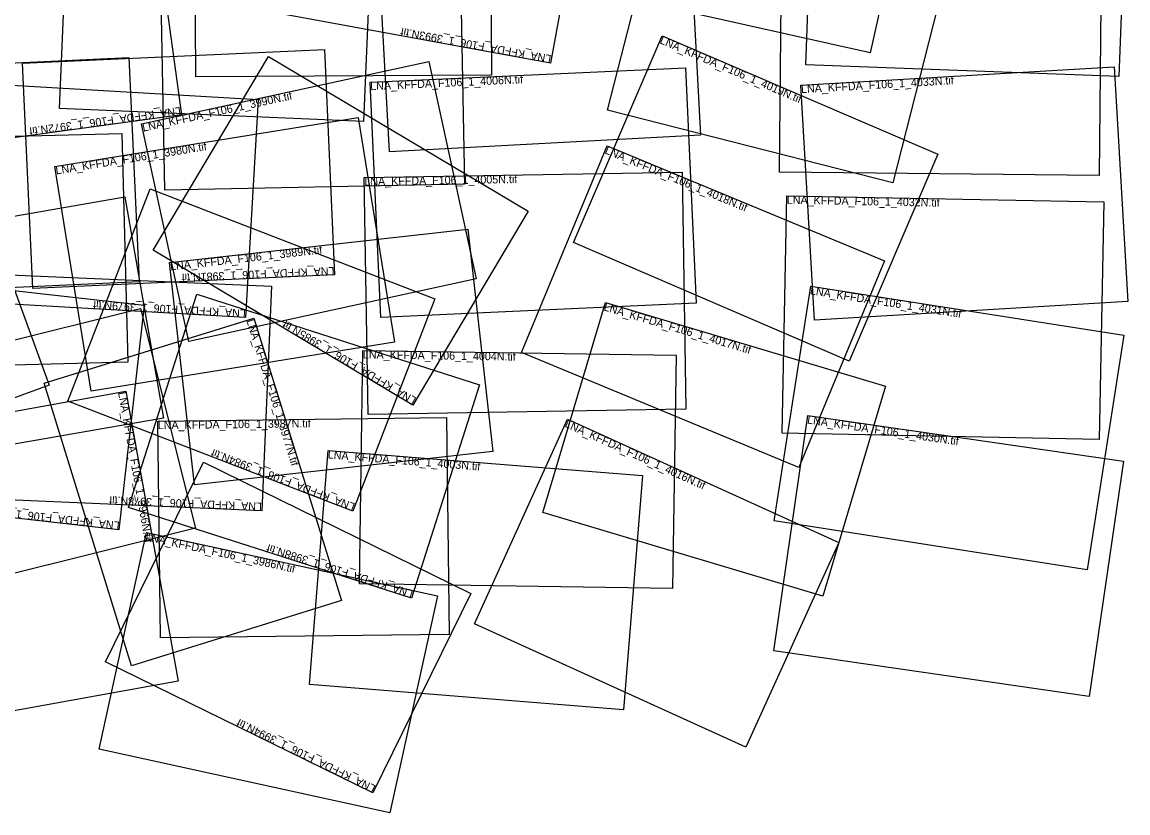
# Model space of a CAD drawing. Extents: x 453945 to 468152, y 259313 to 273560.
# Drawn here: x 460878 to 467786, y 259313 to 264252 of the extents above; entities that cross this region are included whole.
import ezdxf

# ---------------------------------------------------------------- set-up
doc = ezdxf.new("R2010")
doc.units = 0
doc.layers.add('Default', color=7, linetype='Continuous')

msp = doc.modelspace()

# ---------------------------------------------------------------- linework, layer by layer
at = {"layer": 'Default'}
for points in [[(464356.1, 264469.3), (464662.1, 265827.2), (466481.3, 265417.2), (466175.3, 264059.3)], [(464430.3, 265368.6), (464178.1, 263995.4), (462336.4, 264333.7), (462588.7, 265706.9)], [(465773.7, 263984.9), (465828.2, 265451.7), (467785.2, 265379), (467730.7, 263912.2)], [(461963.1, 263910), (461954.7, 265289.5), (463802.9, 265300.9), (463811.4, 263921.4)], [(461111.4, 263712.6), (461172.1, 265131.3), (463070.4, 265050.1), (463009.7, 263631.5)], [(461682.7, 265071.1), (461873.1, 263673), (460013.3, 263419.6), (459822.9, 264817.8)], [(464536.2, 263702), (464874.2, 265027.7), (466654.9, 264573.7), (466316.9, 263247.9)], [(463172.3, 263441.7), (463094.7, 264891.7), (465039.3, 264995.8), (465116.9, 263545.8)], [(465608.9, 263313.9), (465624.3, 264811.5), (467622.5, 264791), (467607.1, 263293.4)], [(461770.5, 263202.7), (461742.3, 264617), (463614.6, 264654.3), (463642.7, 263240)], [(464322.1, 262874.7), (464877, 264167.3), (466599.8, 263427.8), (466044.9, 262135.1)], [(462766.3, 264080.4), (462830.2, 262673.1), (460944.9, 262587.4), (460880.9, 263994.7)], [(459753.3, 262543.6), (459688.2, 263944.3), (461544.2, 264030.5), (461609.3, 262629.9)], [(461919.5, 262257.9), (461624.1, 263616.2), (463419.5, 264006.6), (463714.8, 262648.3)], [(464040.2, 263070.3), (463319.6, 261860.4), (461696.9, 262826.9), (462417.5, 264036.8)], [(463119, 262406.9), (463051.5, 263876.5), (465022.4, 263967), (465089.9, 262497.4)], [(465828.8, 262391.3), (465742.8, 263858.4), (467700.4, 263973.2), (467786.4, 262506)], [(462352.3, 263768.9), (462273.7, 262406.4), (460446.4, 262511.8), (460525, 263874.3)], [(461310.1, 261947.2), (461083.1, 263349.4), (462976.5, 263655.9), (463203.5, 262253.7)], [(459620.5, 262078.9), (459583.8, 263508.1), (461501.3, 263557.3), (461538, 262128.2)], [(463998.2, 262188.6), (464533.6, 263479.6), (466265.6, 262761.2), (465730.2, 261470.3)], [(463040, 261801), (463015.7, 263281.2), (465001, 263313.8), (465025.3, 261833.6)], [(459359.8, 261367.6), (458901.8, 262619.5), (460589.7, 263237), (461047.7, 261985)], [(459929.2, 261459.6), (459688.6, 262842.5), (461520.1, 263161.2), (461760.8, 261778.4)], [(463456.6, 262523.9), (462943.9, 261197), (461164.3, 261884.6), (461677, 263211.5)], [(465626.9, 261684.3), (465656.1, 263168), (467635.7, 263129), (467606.5, 261645.3)], [(461955.2, 261361.3), (461799.7, 262750.2), (463662.4, 262958.7), (463817.9, 261569.9)], [(461641, 262483.1), (461483.1, 261081.1), (459569.7, 261296.6), (459727.6, 262698.5)], [(462435.3, 262603.6), (462375, 261199.7), (460497.8, 261280.3), (460558.1, 262684.2)], [(465576.6, 261136.3), (465805.6, 262601.9), (467761.1, 262296.4), (467532.1, 260830.8)], [(463736.5, 261987.3), (463309.7, 260654), (461542.1, 261219.8), (461968.9, 262553.1)], [(460120.9, 260632.6), (459778.6, 262004.3), (461618.2, 262463.4), (461960.5, 261091.8)], [(464130.7, 261189.1), (464522.2, 262500.3), (466271.6, 261978), (465880.1, 260666.8)], [(461014.6, 261996), (462326.2, 262402.7), (462873.4, 260638.3), (461561.7, 260231.5)], [(462985.9, 260742.9), (463007.5, 262201.7), (464963.9, 262172.7), (464942.3, 260714)], [(460187.7, 261705.9), (461526.2, 261947.2), (461852.9, 260135.6), (460514.4, 259894.2)], [(461741.5, 260405.6), (461725.1, 261759.4), (463529.4, 261781.3), (463545.8, 260427.5)], [(463703.6, 260493), (464284.6, 261771.8), (465981.3, 261000.8), (465400.2, 259722)], [(465574.8, 260325.1), (465787.7, 261794.7), (467758.1, 261509.2), (467545.2, 260039.6)], [(462672.6, 260113.5), (462790.1, 261577.1), (464753, 261419.5), (464635.4, 259955.9)], [(463680.6, 260682.5), (463069.2, 259437), (461398.8, 260257), (462010.2, 261502.5)], [(461358.8, 259710), (461655.2, 261064.9), (463472.3, 260667.4), (463176, 259312.5)]]:
    msp.add_lwpolyline(points, close=True, dxfattribs=at)

# ---------------------------------------------------------------- texts
for s, rotation, p in [('LNA_KFFDA_F106_1_3993N.tif', 169.59015, (464187.1, 264044.6)), ('LNA_KFFDA_F106_1_4019N.tif', 336.76756, (464857.3, 264121.4)), ('LNA_KFFDA_F106_1_4006N.tif', 2.62955, (463053.8, 263826.5)), ('LNA_KFFDA_F106_1_4033N.tif', 3.35434, (465745.8, 263808.5)), ('LNA_KFFDA_F106_1_3990N.tif', 12.26648, (461634.8, 263567.4)), ('LNA_KFFDA_F106_1_3972N.tif', 187.7567, (461866.4, 263722.5)), ('LNA_KFFDA_F106_1_3980N.tif', 9.19387, (461091.1, 263300.1)), ('LNA_KFFDA_F106_1_4018N.tif', 337.47512, (464514.4, 263433.4)), ('LNA_KFFDA_F106_1_4005N.tif', 0.94008, (463016.6, 263231.2)), ('LNA_KFFDA_F106_1_4032N.tif', 358.87149, (465655.1, 263118)), ('LNA_KFFDA_F106_1_3989N.tif', 6.38857, (461805.2, 262700.5)), ('LNA_KFFDA_F106_1_3981N.tif', 182.60177, (462827.9, 262723)), ('LNA_KFFDA_F106_1_4031N.tif', 351.11984, (465797.9, 262552.5)), ('LNA_KFFDA_F106_1_3979N.tif', 176.69927, (462276.6, 262456.3)), ('LNA_KFFDA_F106_1_4017N.tif', 343.37673, (464507.9, 262452.4)), ('LNA_KFFDA_F106_1_3977N.tif', 287.22833, (462278.5, 262387.9)), ('LNA_KFFDA_F106_1_3985N.tif', 149.22267, (463345.1, 261903.4)), ('LNA_KFFDA_F106_1_4004N.tif', 359.15203, (463006.7, 262151.7)), ('LNA_KFFDA_F106_1_3966N.tif', 280.22117, (461477, 261938.3)), ('LNA_KFFDA_F106_1_3987N.tif', 0.69497, (461725.7, 261709.4)), ('LNA_KFFDA_F106_1_4016N.tif', 335.56276, (464264, 261726.3)), ('LNA_KFFDA_F106_1_4030N.tif', 351.75679, (465780.6, 261745.2)), ('LNA_KFFDA_F106_1_3984N.tif', 158.87331, (462961.9, 261243.6)), ('LNA_KFFDA_F106_1_4003N.tif', 355.40909, (462786.1, 261527.2)), ('LNA_KFFDA_F106_1_3978N.tif', 177.54135, (462377.1, 261249.7)), ('LNA_KFFDA_F106_1_3968N.tif', 173.57496, (461488.7, 261130.8)), ('LNA_KFFDA_F106_1_3986N.tif', 347.66179, (461644.5, 261016)), ('LNA_KFFDA_F106_1_3988N.tif', 162.24954, (463324.9, 260701.6)), ('LNA_KFFDA_F106_1_3994N.tif', 153.85279, (463091.2, 259481.9))]:
    msp.add_text(s, height=50, rotation=rotation, dxfattribs=at).set_placement(p)

doc.saveas('drawing.dxf')
